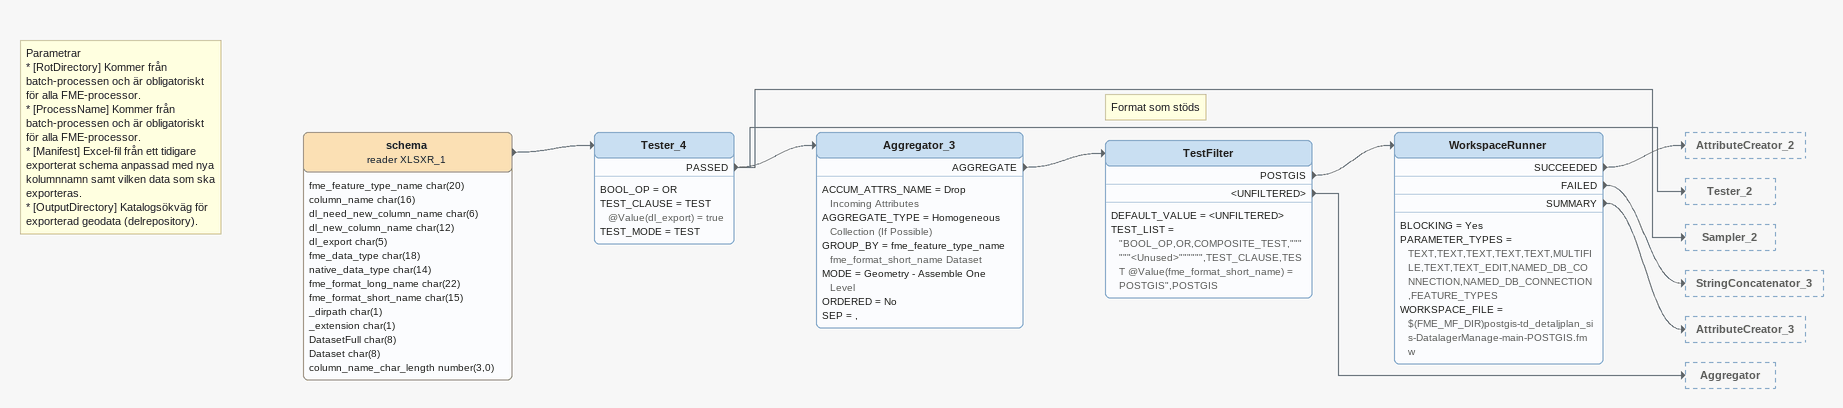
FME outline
Note: Parametrar / * [RotDirectory] Kommer från batch-processen och är obligatoriskt för alla FME-processor. / * [ProcessName] Kommer från batch-processen och är obligatoriskt för alla FME-processor. / * [Manifest] Excel-fil från ett tidigare exporterat schema anpassad med nya kolumnnamn samt vilken data som ska exporteras. / * [OutputDirectory] Katalogsökväg för exporterad geodata (delrepository).
schema (reader XLSXR_1)
    attributes: fme_feature_type_name char(20), column_name char(16), dl_need_new_column_name char(6), dl_new_column_name char(12), dl_export char(5), fme_data_type char(18), native_data_type char(14), fme_format_long_name char(22), fme_format_short_name char(15), _dirpath char(1), _extension char(1), DatasetFull char(8), Dataset char(8), column_name_char_length number(3,0)
    -> Tester_4
Tester_4
    BOOL_OP = OR
    TEST_CLAUSE = TEST @Value(dl_export) = true
    TEST_MODE = TEST
    PASSED -> Tester_2
    PASSED -> Aggregator_3
    PASSED -> Sampler_2
Aggregator_3
    ACCUM_ATTRS_NAME = Drop Incoming Attributes
    AGGREGATE_TYPE = Homogeneous Collection (If Possible)
    GROUP_BY = fme_feature_type_name fme_format_short_name Dataset
    MODE = Geometry - Assemble One Level
    ORDERED = No
    SEP = ,
    AGGREGATE -> TestFilter
Note: Format som stöds
TestFilter
    DEFAULT_VALUE = <UNFILTERED>
    TEST_LIST = "BOOL_OP,OR,COMPOSITE_TEST,""""""<Unused>"""""",TEST_CLAUSE,TEST @Value(fme_format_short_name) = POSTGIS",POSTGIS
    POSTGIS -> WorkspaceRunner
    <UNFILTERED> -> Aggregator
WorkspaceRunner
    BLOCKING = Yes
    PARAMETER_TYPES = TEXT,TEXT,TEXT,TEXT,TEXT,MULTIFILE,TEXT,TEXT_EDIT,NAMED_DB_CONNECTION,NAMED_DB_CONNECTION,FEATURE_TYPES
    WORKSPACE_FILE = $(FME_MF_DIR)postgis-td_detaljplan_sis-DatalagerManage-main-POSTGIS.fmw
    SUCCEEDED -> AttributeCreator_2
    FAILED -> StringConcatenator_3
    SUMMARY -> AttributeCreator_3
